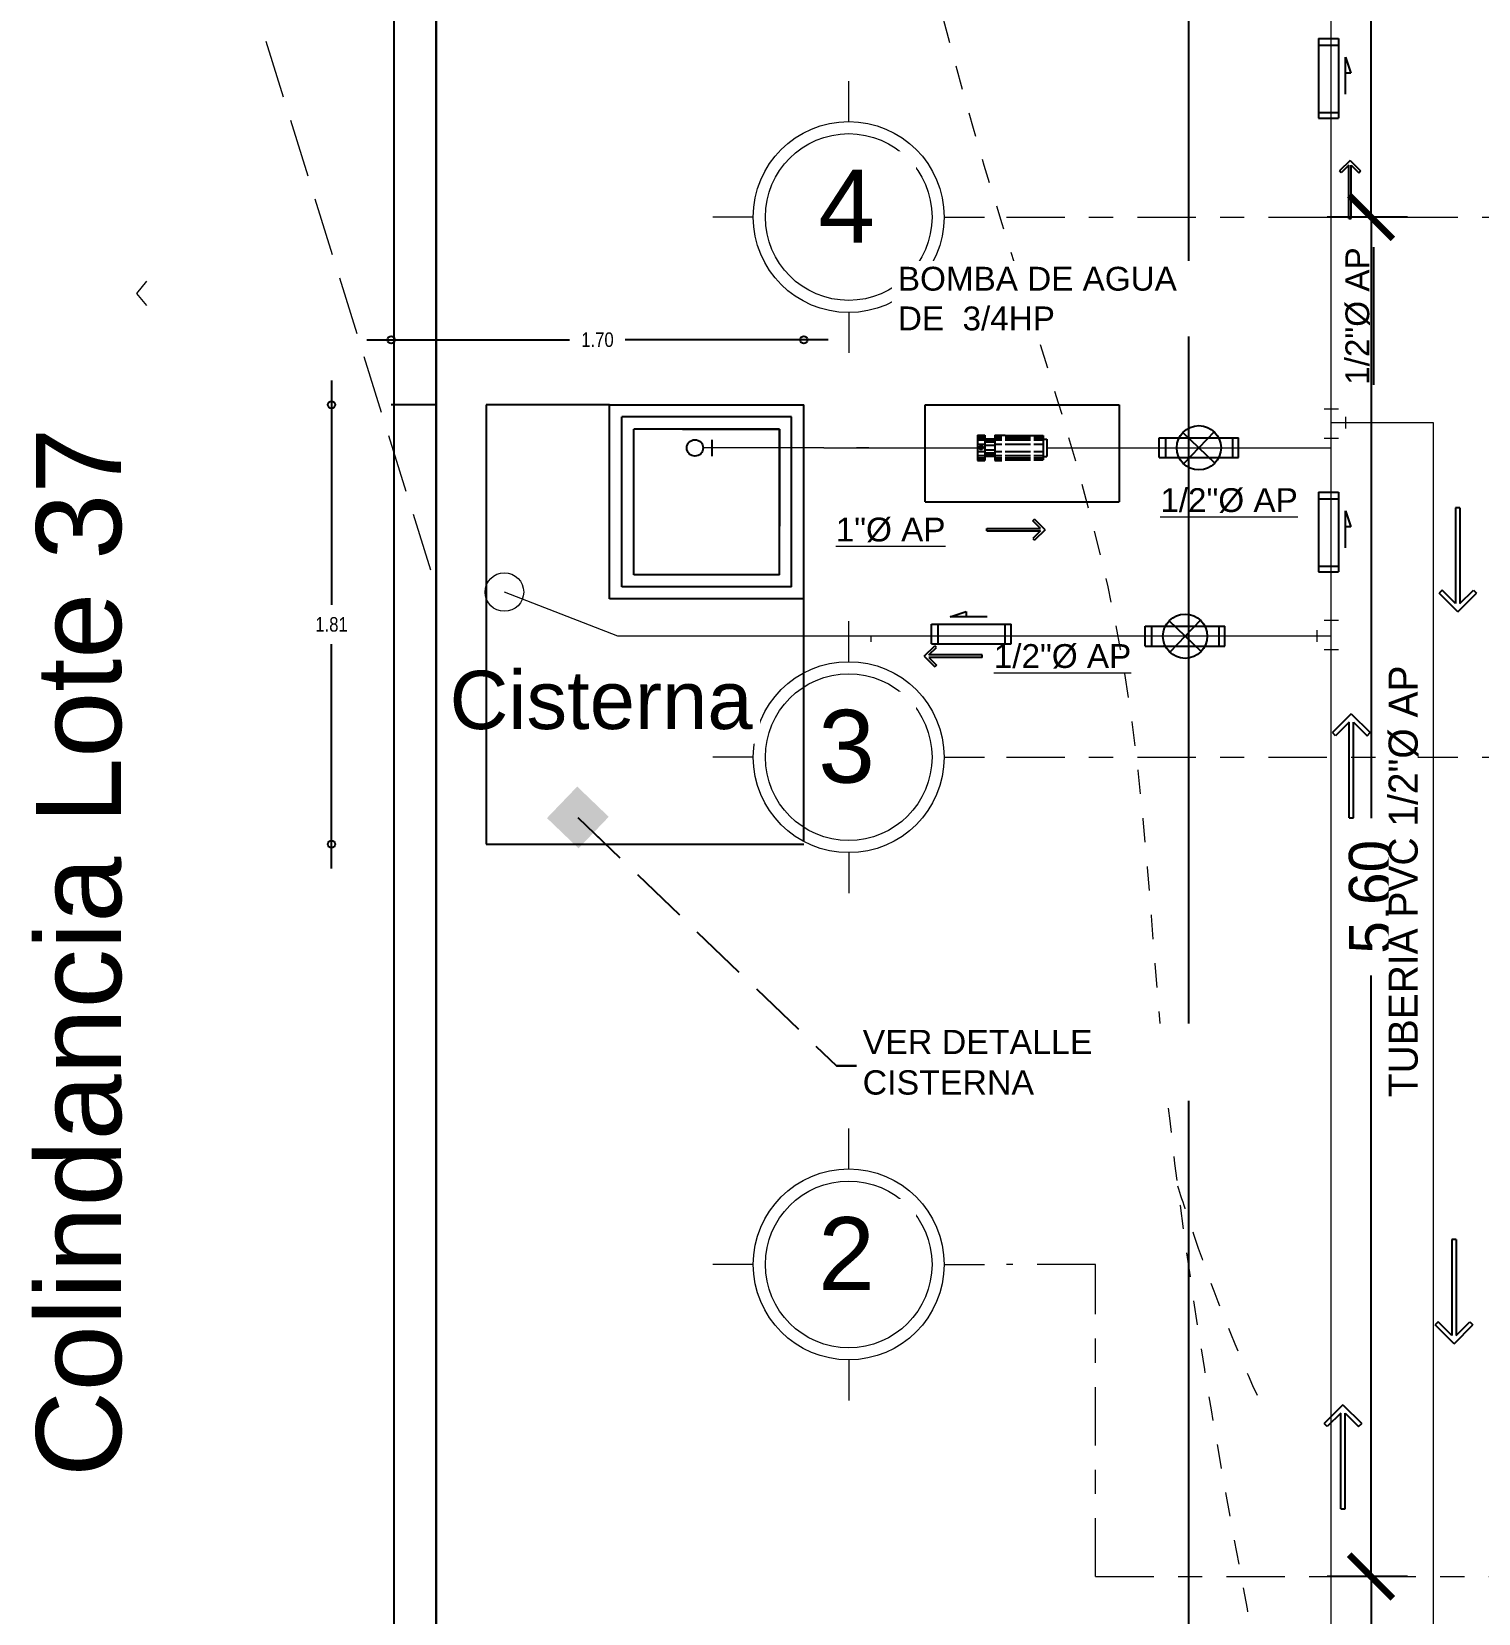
# Model space of a CAD drawing. Header units: millimetres. Extents: x -9559 to 23034, y -7226 to 22400.
# Drawn here: x 243.05 to 249.01, y 41.89 to 48.41 of the extents above; entities that cross this region are included whole.
import ezdxf

# ---------------------------------------------------------------- set-up
doc = ezdxf.new("R2010")
doc.units = ezdxf.units.MM
doc.header["$LTSCALE"] = 0.02
for name, pattern in [('ACAD_ISO02W100', [15, 12, -3]), ('ACAD_ISO10W100', [18, 12, -3, 0, -3]), ('DASHED2', [0.375, 0.25, -0.125])]:
    doc.linetypes.add(name, pattern=pattern)
for name, color, linetype, lineweight in [('A-ANNO-DIMS', 251, 'Continuous', 9), ('A_DIM-1', 251, 'Continuous', 18), ('ES-LISTONES', 250, 'Continuous', 13), ('G-ANNO-TEXT', 250, 'Continuous', 9), ('I-FURN', 9, 'Continuous', 9), ('IH-AGUA FRIA', 140, 'Continuous', 5), ('IH-LLAVES O VALVULAS', 190, 'Continuous', 25), ('S-GRID', 253, 'ACAD_ISO10W100', 5), ('S-GRID-IDEN', 253, 'Continuous', 9), ('TEXTOS', 22, 'Continuous', 30)]:
    doc.layers.add(name, color=color, linetype=linetype, lineweight=lineweight)
doc.layers.add('IH-A.NEGRAS', color=22, linetype='Continuous')
doc.layers.add('IH-PLANO BASE', color=250, linetype='DASHED2', lineweight=5, transparency=0.55)
doc.layers.add('TT-CURVAS DN', color=128, linetype='ACAD_ISO02W100', lineweight=9, transparency=0.2)
doc.styles.add('Arial_3', font='arial.ttf', dxfattribs={"height": 0.18})
doc.styles.add('Arial_4', font='arial.ttf', dxfattribs={"height": 0.105})
doc.styles.add('Arial_5', font='arial.ttf', dxfattribs={"height": 0.003})
doc.styles.add('CENTURY', font='GOTHIC.TTF', dxfattribs={"height": 0.12})
doc.styles.add('CUADROS', font='arial.ttf')
doc.styles.get("Standard").update_dxf_attribs({"font": 'GOTHIC.TTF'})
doc.styles.add('sw2', font='swissc.ttf')
doc.dimstyles.new('cotas', dxfattribs={"dimtxt": 0.06, "dimasz": 0.06, "dimexe": 0.22, "dimexo": 0.5, "dimgap": 0.05, "dimtad": 0, "dimtih": 1, "dimtoh": 1, "dimzin": 0, "dimdsep": 46, "dimtxsty": 'sw2', "dimblk": 'SMALL', "dimcen": 0.09, "dimdle": 0.1, "dimse1": 1, "dimse2": 1, "dimclrd": 256, "dimclre": 256, "dimclrt": 252, "dimadec": 4, "dimazin": 1, "dimtfac": 1, "dimtofl": 0, "dimtmove": 1, "dimatfit": 2, "dimldrblk": 'ORIGIN', "dimfxl": 0.22, "dimtolj": 1, "dimtzin": 0, "dimlwd": 25, "dimlwe": -1, "dimarcsym": 0})
doc.dimstyles.get("Standard").update_dxf_attribs({"dimtxt": 0.18, "dimasz": 0.18, "dimexe": 0.18, "dimexo": 0.0625, "dimgap": 0.09, "dimtad": 0, "dimzin": 3, "dimdsep": 46, "dimtxsty": 'Standard', "dimblk": 'ARCHTICK', "dimcen": 0.09, "dimadec": 0, "dimazin": 0, "dimtfac": 1, "dimtofl": 0, "dimtmove": 0, "dimatfit": 3, "dimldrblk": 'ARCHTICK', "dimfxl": 1, "dimtolj": 1, "dimtzin": 0, "dimarcsym": 0})
pattern_1 = [(0, (4.440892098500626e-16, 1.110223024625157e-16), (0, 6.985000000000003), [5.080000000000002, -1.905]), (90, (4.440892098500626e-16, 1.110223024625157e-16), (-6.985000000000003, 4.277078946022133e-16), [5.080000000000002, -1.905])]

# ---------------------------------------------------------------- blocks, each defined once
blk = doc.blocks.new('Rejilla - Extremo inicial de rejilla - Círculo-11506-Nivel 1')
h = blk.add_hatch()
h.set_pattern_fill('ANGLE', color=256)
h.set_pattern_definition(pattern_1)
h.paths.add_polyline_path([(4.440892098500626e-16, 0.003933347039519308), (4.440892098500626e-16, 0.004519967864130559, 0.414213562373095), (-0.004519967864129892, 1.110223024625157e-16), (-0.003933347039518864, 1.110223024625157e-16, -0.4142135623730951)])
h.paths.add_polyline_path([(4.440892098500626e-16, -0.003933347039519031), (4.440892098500626e-16, -0.004519967864130447, 0.4142135623730951), (0.004519967864130781, 1.110223024625157e-16), (0.003933347039519308, 1.110223024625157e-16, -0.4142135623730951)])
at = {"layer": 'A_DIM-1', "true_color": 0x000000, "transparency": 33554661}
h = blk.add_hatch(dxfattribs=at)
h.set_pattern_fill('ANGLE', color=18)
h.set_pattern_definition(pattern_1)
h.paths.add_polyline_path([(4.440892098500626e-16, 0.004519967864130559), (4.440892098500626e-16, 0.003933347039519308, -0.4142135623730951), (0.003933347039519308, 1.110223024625157e-16), (0.004519967864130781, 1.110223024625157e-16, 0.414213562373095)])
h.paths.add_polyline_path([(-0.003933347039518864, 1.110223024625157e-16), (-0.004519967864129892, 1.110223024625157e-16, 0.414213562373095), (4.440892098500626e-16, -0.004519967864130447), (4.440892098500626e-16, -0.003933347039519031, -0.4142135623730951)])
at = {"layer": 'S-GRID'}
h = blk.add_hatch(dxfattribs=at)
h.set_pattern_fill('ANGLE', color=256)
h.set_pattern_definition(pattern_1)
h.paths.add_polyline_path([(4.440892098500626e-16, 0.003933347039519308), (4.440892098500626e-16, 0.004519967864130559, 0.414213562373095), (-0.004519967864129892, 1.110223024625157e-16), (-0.003933347039518864, 1.110223024625157e-16, -0.4142135623730951)])
h.paths.add_polyline_path([(4.440892098500626e-16, -0.003933347039519031), (4.440892098500626e-16, -0.004519967864130447, 0.4142135623730951), (0.004519967864130781, 1.110223024625157e-16), (0.003933347039519308, 1.110223024625157e-16, -0.4142135623730951)])
at = {"layer": 'S-GRID', "linetype": 'Continuous'}
h = blk.add_hatch(dxfattribs=at)
h.set_pattern_fill('AR-B88', color=256, scale=0.1)
h.set_pattern_definition([(0, (4.440892098500626e-16, 1.110223024625157e-16), (0, 20.32000000000001), []), (90, (4.440892098500626e-16, 1.110223024625157e-16), (-10.16, 20.32000000000001), [20.32000000000001, -20.32000000000001])])
h.paths.add_polyline_path([(4.440892098500626e-16, 0.004519967864130559), (4.440892098500626e-16, 0.003933347039519308, -0.4142135623730951), (0.003933347039519308, 1.110223024625157e-16), (0.004519967864130781, 1.110223024625157e-16, 0.414213562373095)])
h.paths.add_polyline_path([(-0.003933347039518864, 1.110223024625157e-16), (-0.004519967864129892, 1.110223024625157e-16, 0.414213562373095), (4.440892098500626e-16, -0.004519967864130447), (4.440892098500626e-16, -0.003933347039519031, -0.4142135623730951)])
at = {"layer": 'S-GRID-IDEN', "linetype": 'Continuous'}
for p, q in [((4.440892098500626e-16, 0.003933347039519308), (4.440892098500626e-16, 0.005599919642168438)), ((-0.003933347039518864, 1.110223024625157e-16), (-0.005599919642168327, 1.110223024625157e-16)), ((0.003933347039519308, 1.110223024625157e-16), (0.005599919642168771, 1.110223024625157e-16)), ((4.440892098500626e-16, -0.003933347039519031), (4.440892098500626e-16, -0.005599919642168272))]:
    blk.add_line(p, q, dxfattribs=at)
for radius in [0.003933347039519153, 0.003434043439151541]:
    blk.add_circle((4.440892098500626e-16, 1.110223024625157e-16), radius, dxfattribs=at)
blk = doc.blocks.new('_ArchTick')
at = {"color": 0, "linetype": 'ByBlock', "const_width": 0.15}
blk.add_lwpolyline([(-0.5, -0.5), (0.5, 0.5)], dxfattribs=at)
blk = doc.blocks.new('*D462')
at = {"layer": 'A-ANNO-DIMS', "color": 0, "lineweight": -2, "transparency": 16777216}
for p, q in [((248.7201217107609, 52.34470432074411), (248.3904896764092, 52.34470432074411)), ((248.5704896764092, 52.34470432074411), (248.5704896764092, 50.32050309708683)), ((248.5704896764092, 47.64470432074428), (248.5704896764092, 49.66890554440158)), ((248.7201217107609, 47.64470432074428), (248.3904896764092, 47.64470432074428))]:
    blk.add_line(p, q, dxfattribs=at)
at = {"layer": 'A-ANNO-DIMS', "color": 0, "lineweight": -2, "transparency": 16777216, "xscale": 0.18, "yscale": 0.18, "zscale": 0.18}
for p, rotation in [((248.5704896764092, 52.34470432074411), 90), ((248.5704896764092, 47.64470432074428), 270)]:
    blk.add_blockref('_ArchTick', p, dxfattribs=dict(at, rotation=rotation))
at = {"layer": 'A-ANNO-DIMS', "color": 0, "transparency": 16777216, "insert": (248.5704896764092, 49.99470432074412), "char_height": 0.18, "width": 0.6074467504359189, "attachment_point": 5, "rotation": 90}
blk.add_mtext('\\A1;4.70', dxfattribs=at)
blk = doc.blocks.new('*D463')
at = {"layer": 'A-ANNO-DIMS', "color": 0, "lineweight": -2, "transparency": 16777216}
for p, q in [((248.7201217107609, 47.64470432074428), (248.3904896764092, 47.64470432074428)), ((248.5704896764092, 47.64470432074428), (248.5704896764092, 45.16860642815414)), ((248.5704896764092, 42.04470432074415), (248.5704896764092, 44.52080221333429)), ((248.7201217107609, 42.04470432074415), (248.3904896764092, 42.04470432074415))]:
    blk.add_line(p, q, dxfattribs=at)
at = {"layer": 'A-ANNO-DIMS', "color": 0, "lineweight": -2, "transparency": 16777216, "xscale": 0.18, "yscale": 0.18, "zscale": 0.18}
for p, rotation in [((248.5704896764092, 47.64470432074428), 90), ((248.5704896764092, 42.04470432074415), 270)]:
    blk.add_blockref('_ArchTick', p, dxfattribs=dict(at, rotation=rotation))
at = {"layer": 'A-ANNO-DIMS', "color": 0, "transparency": 16777216, "insert": (248.5704896764092, 44.84470432074414), "char_height": 0.18, "width": 0.6074467504359189, "attachment_point": 5, "rotation": 90}
blk.add_mtext('\\A1;5.60', dxfattribs=at)
blk = doc.blocks.new('*D464')
at = {"layer": 'A-ANNO-DIMS', "color": 0, "lineweight": -2, "transparency": 16777216}
for p, q in [((248.7201217107609, 42.04470432074415), (248.3904896764092, 42.04470432074415)), ((248.5704896764092, 42.04470432074415), (248.5704896764092, 41.84258501415006)), ((248.5704896764092, 41.01970432074428), (248.5704896764092, 41.22182362733837)), ((248.7201217107609, 41.01970432074428), (248.3904896764092, 41.01970432074428))]:
    blk.add_line(p, q, dxfattribs=at)
at = {"layer": 'A-ANNO-DIMS', "color": 0, "lineweight": -2, "transparency": 16777216, "xscale": 0.18, "yscale": 0.18, "zscale": 0.18}
for p, rotation in [((248.5704896764092, 42.04470432074415), 90), ((248.5704896764092, 41.01970432074428), 270)]:
    blk.add_blockref('_ArchTick', p, dxfattribs=dict(at, rotation=rotation))
at = {"layer": 'A-ANNO-DIMS', "color": 0, "transparency": 16777216, "insert": (248.5704896764092, 41.53220432074414), "char_height": 0.18, "width": 0.6074467504359189, "attachment_point": 5, "rotation": 90}
blk.add_mtext('\\A1;1.03', dxfattribs=at)
blk = doc.blocks.new('*D468')
at = {"layer": 'A-ANNO-DIMS', "color": 0, "lineweight": -2, "transparency": 16777216}
for p, q in [((247.9701217107609, 57.7697043207443), (247.6404896764092, 57.7697043207443)), ((247.8204896764092, 57.7697043207443), (247.8204896764092, 49.77385455867768)), ((247.8204896764092, 41.01970432074428), (247.8204896764092, 49.01555408281092)), ((247.9701217107609, 41.01970432074428), (247.6404896764092, 41.01970432074428))]:
    blk.add_line(p, q, dxfattribs=at)
at = {"layer": 'A-ANNO-DIMS', "color": 0, "lineweight": -2, "transparency": 16777216, "xscale": 0.18, "yscale": 0.18, "zscale": 0.18}
for p, rotation in [((247.8204896764092, 57.7697043207443), 90), ((247.8204896764092, 41.01970432074428), 270)]:
    blk.add_blockref('_ArchTick', p, dxfattribs=dict(at, rotation=rotation))
at = {"layer": 'A-ANNO-DIMS', "color": 0, "transparency": 16777216, "insert": (247.8204896764092, 49.39470432074421), "char_height": 0.18, "width": 0.6074467504359189, "attachment_point": 5, "rotation": 90}
blk.add_mtext('\\A1;16.75', dxfattribs=at)
blk = doc.blocks.new('_Small')
at = {"color": 0, "linetype": 'ByBlock', "lineweight": -2}
blk.add_circle((0, 0), 0.25, dxfattribs=at)
blk = doc.blocks.new('*D510')
at = {"layer": 'IH-LLAVES O VALVULAS', "lineweight": 25, "transparency": 16777216}
for p, q in [((244.2875729307291, 46.971447939607), (244.2875729307291, 46.04723707666186)), ((244.2875729307291, 44.96142881111931), (244.2875729307291, 45.88563967406445))]:
    blk.add_line(p, q, dxfattribs=at)
at = {"layer": 'IH-LLAVES O VALVULAS', "lineweight": 25, "transparency": 16777216, "xscale": 0.06, "yscale": 0.06, "zscale": 0.06}
for p, rotation in [((244.2875729307291, 46.87144793960699), 90), ((244.2875729307291, 45.06142881111931), 270)]:
    blk.add_blockref('_Small', p, dxfattribs=dict(at, rotation=rotation))
at = {"layer": 'IH-LLAVES O VALVULAS', "color": 252, "transparency": 16777216, "insert": (244.2875729307291, 45.96643837536308), "char_height": 0.06, "attachment_point": 5, "style": 'sw2'}
blk.add_mtext('\\A1;1.81', dxfattribs=at)
blk = doc.blocks.new('_Origin')
at = {"layer": 'TEXTOS', "color": 0, "lineweight": -2}
blk.add_line((0, 0), (-1, 0), dxfattribs=at)
blk.add_circle((0, 0), 0.5, dxfattribs=at)
blk = doc.blocks.new('*D511')
at = {"layer": 'IH-LLAVES O VALVULAS', "lineweight": 25, "transparency": 16777216}
for p, q in [((244.4333218498908, 47.13902547944241), (245.2685686031375, 47.13902547944241)), ((246.3333218498908, 47.13902547944241), (245.498075096644, 47.13902547944241))]:
    blk.add_line(p, q, dxfattribs=at)
at = {"layer": 'IH-LLAVES O VALVULAS', "lineweight": 25, "transparency": 16777216, "xscale": 0.06, "yscale": 0.06, "zscale": 0.06, "rotation": 180}
blk.add_blockref('_Small', (244.5333218498908, 47.13902547944241), dxfattribs=at)
at = {"layer": 'IH-LLAVES O VALVULAS', "lineweight": 25, "transparency": 16777216, "xscale": 0.06, "yscale": 0.06, "zscale": 0.06}
blk.add_blockref('_Small', (246.2333218498908, 47.13902547944241), dxfattribs=at)
at = {"layer": 'IH-LLAVES O VALVULAS', "color": 252, "transparency": 16777216, "insert": (245.3833218498908, 47.13902547944241), "char_height": 0.06, "attachment_point": 5, "style": 'sw2'}
blk.add_mtext('\\A1;1.70', dxfattribs=at)
blk = doc.blocks.new('*D582')
at = {"layer": 'I-FURN', "color": 0, "lineweight": -2, "ltscale": 0.2, "transparency": 16777216}
for p, q in [((244.6555833414975, 57.83401689142546), (244.3653325057797, 57.83401689142546)), ((244.5453325057798, 57.83401689142546), (244.5453325057798, 49.40408487239075)), ((244.5453325057798, 40.21401689142537), (244.5453325057798, 48.64394891046009)), ((244.6555833414981, 40.21401689142537), (244.3653325057797, 40.21401689142537))]:
    blk.add_line(p, q, dxfattribs=at)
at = {"layer": 'I-FURN', "color": 0, "lineweight": -2, "ltscale": 0.2, "transparency": 16777216, "xscale": 0.18, "yscale": 0.18, "zscale": 0.18}
for p, rotation in [((244.5453325057798, 57.83401689142546), 90), ((244.5453325057798, 40.21401689142537), 270)]:
    blk.add_blockref('_ArchTick', p, dxfattribs=dict(at, rotation=rotation))
at = {"layer": 'I-FURN', "color": 0, "ltscale": 0.2, "transparency": 16777216, "insert": (244.5453325057797, 49.02401689142533), "char_height": 0.18, "attachment_point": 5, "rotation": 90}
blk.add_mtext('\\A1;17.62', dxfattribs=at)
blk = doc.blocks.new('*D583')
at = {"layer": 'I-FURN', "color": 0, "lineweight": -2, "ltscale": 0.2, "transparency": 16777216}
for p, q in [((261.7202413190097, 57.83354033897702), (260.1503399272639, 40.78161644149934)), ((244.780583341498, 40.21401689142537), (259.5280833414984, 40.2140168914254))]:
    blk.add_line(p, q, dxfattribs=at)
for start, end in [(84.73983874230555, 111.3548677973432), (153.3849709449626, 180.0000000000001)]:
    blk.add_arc((260.0980833414984, 40.21401689142539), 0.7499999999999969, start, end, dxfattribs=at)
at = {"layer": 'I-FURN', "color": 0, "lineweight": -2, "ltscale": 0.2, "transparency": 16777216, "xscale": 0.18, "yscale": 0.18, "zscale": 0.18}
for p, rotation in [((260.1668420069793, 40.96085840468059), 354.7398387423056), ((259.3480833414984, 40.2140168914254), 270.0000000000001)]:
    blk.add_blockref('_ArchTick', p, dxfattribs=dict(at, rotation=rotation))
at = {"layer": 'I-FURN', "color": 0, "ltscale": 0.2, "transparency": 16777216, "insert": (259.5926473906158, 40.76812383016134), "char_height": 0.18, "attachment_point": 5, "rotation": 42.36991937115292}
blk.add_mtext('\\A1;95°', dxfattribs=at)
blk = doc.blocks.new('*D584')
at = {"layer": 'I-FURN', "color": 0, "lineweight": -2, "ltscale": 0.2, "transparency": 16777216}
for p, q in [((244.7805829294351, 57.83424384433113), (261.1559749658086, 57.89370732124829)), ((260.275243543552, 40.27630610883284), (261.6791976139882, 57.32769946899299))]:
    blk.add_line(p, q, dxfattribs=at)
for start, end in [(180.208055555556, 201.5802144633137), (243.9209177681439, 265.2930766759017)]:
    blk.add_arc((261.7259712077998, 57.89577713174829), 0.7499999999996272, start, end, dxfattribs=at)
at = {"layer": 'I-FURN', "color": 0, "lineweight": -2, "ltscale": 0.2, "transparency": 16777216, "xscale": 0.18, "yscale": 0.18, "zscale": 0.18}
for p, rotation in [((260.9759761525481, 57.89305369687986), 90.20805555555597), ((261.6644270054162, 57.1483065228596), 355.2930766759017)]:
    blk.add_blockref('_ArchTick', p, dxfattribs=dict(at, rotation=rotation))
at = {"layer": 'I-FURN', "color": 0, "ltscale": 0.2, "transparency": 16777216, "insert": (261.1752343559607, 57.38667113097254), "char_height": 0.18, "attachment_point": 5, "rotation": 312.7505661157288}
blk.add_mtext('\\A1;85°', dxfattribs=at)
blk = doc.blocks.new('*D585')
at = {"layer": 'I-FURN', "color": 0, "lineweight": -2, "ltscale": 0.2, "transparency": 16777216}
for p, q in [((261.6634716198622, 57.89555017884258), (245.2880795834892, 57.83608670192547)), ((244.718083341498, 40.27651689142536), (244.7180833414975, 57.26401689142529))]:
    blk.add_line(p, q, dxfattribs=at)
for start, end in [(336.1190793515831, 0.2080555555559194), (270.0000000000019, 294.0889762039747)]:
    blk.add_arc((244.7180833414975, 57.83401689142545), 0.7500000000001649, start, end, dxfattribs=at)
at = {"layer": 'I-FURN', "color": 0, "lineweight": -2, "ltscale": 0.2, "transparency": 16777216, "xscale": 0.18, "yscale": 0.18, "zscale": 0.18}
for p, rotation in [((245.4680783967497, 57.83674032629385), 90.20805555555592), ((244.7180833414975, 57.08401689142529), 180.0000000000019)]:
    blk.add_blockref('_ArchTick', p, dxfattribs=dict(at, rotation=rotation))
at = {"layer": 'I-FURN', "color": 0, "ltscale": 0.2, "transparency": 16777216, "insert": (245.2493754344894, 57.3046505608712), "char_height": 0.18, "attachment_point": 5, "rotation": 45.10402777777891}
blk.add_mtext('\\A1;90°', dxfattribs=at)
blk = doc.blocks.new('*D586')
at = {"layer": 'I-FURN', "color": 0, "lineweight": -2, "ltscale": 0.2, "transparency": 16777216}
for p, q in [((244.7180833414975, 57.77151689142542), (244.718083341498, 40.78401689142576)), ((260.0355833414985, 40.21401689142542), (245.2880833414984, 40.21401689142537))]:
    blk.add_line(p, q, dxfattribs=at)
for start, end in [(66.01505157379825, 90.00000000000173), (1.97194390250738e-13, 23.98494842620379)]:
    blk.add_arc((244.718083341498, 40.21401689142537), 0.7500000000004018, start, end, dxfattribs=at)
at = {"layer": 'I-FURN', "color": 0, "lineweight": -2, "ltscale": 0.2, "transparency": 16777216, "xscale": 0.18, "yscale": 0.18, "zscale": 0.18}
for p, rotation in [((244.718083341498, 40.96401689142577), 180.0000000000017), ((245.4680833414984, 40.21401689142537), 270.0000000000002)]:
    blk.add_blockref('_ArchTick', p, dxfattribs=dict(at, rotation=rotation))
at = {"layer": 'I-FURN', "color": 0, "ltscale": 0.2, "transparency": 16777216, "insert": (245.2484134273882, 40.74434697731559), "char_height": 0.18, "attachment_point": 5, "rotation": 315.000000000001}
blk.add_mtext('\\A1;90°', dxfattribs=at)

msp = doc.modelspace()

# ---------------------------------------------------------------- hatches: boundary and pattern name
at = {"layer": 'IH-LLAVES O VALVULAS'}
msp.add_hatch(color=256, dxfattribs=at).paths.add_polyline_path([(246.9559104137169, 46.69497465829033, 1), (246.9716063435884, 46.69497465829033, 1)])

# ---------------------------------------------------------------- linework, layer by layer
at = {"layer": 'ES-LISTONES', "color": 0, "linetype": 'ACAD_ISO02W100', "lineweight": 30}
msp.add_line((246.3685210152093, 44.1482007538167), (247.8880005128705, 44.1482007538167), dxfattribs=at)
at = {"layer": 'IH-A.NEGRAS'}
for p, q in [((248.4840525344919, 47.87778270951185), (248.4407414730346, 47.83447164805455)), ((248.4478125408465, 47.82740058024268), (248.4407414730346, 47.83447164805455)), ((248.479052534492, 47.85864057388807), (248.4478125408465, 47.82740058024268)), ((248.4790525344919, 47.6381685790443), (248.4790525344919, 47.85864057388807)), ((248.4840525344919, 47.87778270951185), (248.5273635959492, 47.83447164805455)), ((248.4890525344919, 47.6381685790443), (248.4890525344919, 47.85864057388812)), ((248.4890525344918, 47.85864057388807), (248.5202925281373, 47.82740058024268)), ((248.5202925281373, 47.82740058024268), (248.5273635959492, 47.83447164805455)), ((248.4790525344919, 47.6381685790443), (248.4890525344919, 47.6381685790443)), ((247.1769646431885, 46.39289678611078), (247.1840357110004, 46.39996785392259)), ((247.2082046368339, 46.36165679246528), (247.1769646431885, 46.39289678611078)), ((247.2273467724577, 46.35665679246529), (247.1840357110004, 46.39996785392259)), ((248.919111920386, 46.44673028425359), (248.919111920386, 46.05240534893733)), ((248.9369974089985, 46.44673028425359), (248.919111920386, 46.44673028425359)), ((248.9369974089985, 46.44673028425359), (248.9369974089985, 46.05240534893744)), ((246.9877326419902, 46.36165679246528), (247.208204636834, 46.36165679246528)), ((246.9877326419902, 46.35165679246529), (246.9877326419902, 46.36165679246528)), ((246.9877326419902, 46.35165679246529), (247.2082046368339, 46.35165679246529)), ((247.2082046368339, 46.35165679246541), (247.1769646431885, 46.32041679881991)), ((247.2273467724577, 46.35665679246529), (247.1840357110004, 46.31334573100798)), ((247.1769646431885, 46.32041679881991), (247.1840357110004, 46.31334573100798)), ((248.8632376653258, 46.1082796039974), (248.8505907150431, 46.09563265371469)), ((248.9280546646923, 46.01816870406549), (248.8505907150431, 46.09563265371469)), ((248.9191119203861, 46.05240534893744), (248.8632376653258, 46.1082796039974)), ((248.9280546646923, 46.01816870406549), (249.0055186143414, 46.09563265371469)), ((248.9369974089984, 46.05240534893744), (248.9928716640586, 46.1082796039974)), ((248.9928716640586, 46.1082796039974), (249.0055186143414, 46.09563265371469)), ((246.7293897793665, 45.83562375435008), (246.7727008408238, 45.87893481580738)), ((246.7485319149903, 45.84062375435008), (246.7797719086356, 45.87186374799558)), ((246.7797719086356, 45.87186374799558), (246.7727008408238, 45.87893481580738)), ((246.7293897793665, 45.83562375435008), (246.7727008408238, 45.79231269289278)), ((246.969003909834, 45.84062375435008), (246.7485319149902, 45.84062375435008)), ((246.969003909834, 45.83062375435009), (246.7485319149903, 45.83062375435009)), ((246.7485319149903, 45.8306237543502), (246.7797719086356, 45.7993837607047)), ((246.969003909834, 45.83062375435009), (246.969003909834, 45.84062375435008)), ((246.7797719086356, 45.7993837607047), (246.7727008408238, 45.79231269289278)), ((248.4891878266116, 45.59816764814661), (248.4117238769625, 45.52070369849741)), ((248.4802450823055, 45.56393100327466), (248.4243708272452, 45.5080567482147)), ((248.4802450823054, 45.16960606795851), (248.4802450823054, 45.56393100327466)), ((248.4891878266116, 45.59816764814661), (248.5666517762608, 45.52070369849741)), ((248.4981305709179, 45.16960606795851), (248.4981305709179, 45.56393100327477)), ((248.4981305709178, 45.56393100327466), (248.554004825978, 45.5080567482147)), ((248.4243708272452, 45.5080567482147), (248.4117238769625, 45.52070369849741)), ((248.554004825978, 45.5080567482147), (248.5666517762608, 45.52070369849741)), ((248.4802450823054, 45.16960606795851), (248.4981305709179, 45.16960606795851)), ((248.9035480479352, 43.43234148163344), (248.9035480479352, 43.03801654631718)), ((248.9214335365477, 43.43234148163344), (248.9035480479352, 43.43234148163344)), ((248.9214335365477, 43.43234148163344), (248.9214335365477, 43.03801654631729)), ((248.847673792875, 43.09389080137726), (248.8350268425923, 43.08124385109454)), ((248.9124907922415, 43.00377990144534), (248.8350268425923, 43.08124385109454)), ((248.9035480479353, 43.03801654631729), (248.847673792875, 43.09389080137726)), ((248.9124907922415, 43.00377990144534), (248.9899547418906, 43.08124385109454)), ((248.9214335365476, 43.03801654631729), (248.9773077916078, 43.09389080137726)), ((248.9773077916078, 43.09389080137726), (248.9899547418906, 43.08124385109454)), ((248.4546656764088, 42.75247116209869), (248.3772017267596, 42.67500721244949)), ((248.4546656764088, 42.75247116209869), (248.5321296260579, 42.67500721244949)), ((248.4457229321026, 42.71823451722673), (248.3898486770424, 42.66236026216677)), ((248.4457229321025, 42.32390958191058), (248.4457229321025, 42.71823451722673)), ((248.463608420715, 42.32390958191058), (248.463608420715, 42.71823451722685)), ((248.4636084207149, 42.71823451722673), (248.5194826757752, 42.66236026216677)), ((248.3898486770424, 42.66236026216677), (248.3772017267596, 42.67500721244949)), ((248.5194826757752, 42.66236026216677), (248.5321296260579, 42.67500721244949)), ((248.4457229321025, 42.32390958191058), (248.463608420715, 42.32390958191058))]:
    msp.add_line(p, q, dxfattribs=at)
at = {"layer": 'IH-AGUA FRIA'}
for p, q in [((248.4067579974252, 46.5615219705553), (248.4067579974252, 56.53485968360422)), ((248.4364566359175, 46.85274761481583), (248.3770593589329, 46.85274761481583)), ((248.4067579974252, 46.7985571344725), (248.8259729442065, 46.7985571344725)), ((248.466034439258, 46.77426234016878), (248.466034439258, 46.82196676629781)), ((248.8259729442065, 46.7985571344725), (248.8259729442065, 40.76451106113177)), ((248.4364566359175, 46.73249983356095), (248.3770593589329, 46.73249983356095)), ((246.3156391500128, 46.69369705158488), (245.8187910938895, 46.69369705158488)), ((246.3156391500128, 46.69369705158488), (246.3672153458657, 46.69369705158488)), ((246.3672153458657, 46.69369705158488), (246.9494723400796, 46.69369705158488)), ((246.5019915417187, 46.69369705158488), (246.4504153458658, 46.69369705158488)), ((247.2344821493437, 46.69419972925016), (248.4067579974252, 46.69419972925016)), ((248.4067579974252, 40.05627925436175), (248.4067579974252, 46.5615219705553)), ((245.4665888242337, 45.91807699157147), (244.9998393736899, 46.09991562802924)), ((248.3474815555925, 45.9423717858752), (248.3474815555925, 45.89466735974617)), ((248.3770593589329, 45.98413429248302), (248.4364566359175, 45.98413429248302)), ((248.4067579974252, 45.91807699157147), (245.4665888242337, 45.91807699157147)), ((248.3770593589329, 45.86388651122815), (248.4364566359175, 45.86388651122815))]:
    msp.add_line(p, q, dxfattribs=at)
msp.add_circle((244.9998393736899, 46.09991562802924), 0.0794201918729382, dxfattribs=at)
at = {"layer": 'IH-LLAVES O VALVULAS'}
for p, q in [((248.3545168304894, 48.37992817973128), (248.4359142408633, 48.37992817973128)), ((248.3545168304884, 48.37992817973128), (248.3545168304884, 48.05230988349905)), ((248.3545168304884, 48.352674578159), (248.4359142408633, 48.35267457815809)), ((248.4359142408633, 48.37992817973128), (248.4359142408633, 48.05230988349905)), ((248.4651449167844, 48.15040675891197), (248.4651449167844, 48.30365295753091)), ((248.4651449167844, 48.30365295753091), (248.4868759595177, 48.23730154444212)), ((248.4868759595177, 48.23730154444212), (248.4651449167844, 48.23730154444212)), ((248.3545168304884, 48.07581505334502), (248.4359142408633, 48.07581505334548)), ((248.3545168304884, 48.05230988349859), (248.4359142408633, 48.05230988349859)), ((244.718083341498, 46.87144793960698), (244.5333218498908, 46.87144793960698)), ((244.718083341498, 46.87144793960698), (244.5333218498908, 46.87144793960698)), ((245.4333218498907, 46.87144793960698), (244.9253325057795, 46.87144793960698)), ((245.4333218498907, 46.87144793960698), (244.9253325057795, 46.87144793960698)), ((245.4333218498908, 46.07144793960697), (245.4333218498907, 46.87144793960692)), ((245.4333218498907, 46.87144793960698), (246.2333218498908, 46.87144793960698)), ((246.2333218498908, 46.07144793960697), (246.2333218498908, 46.87144793960692)), ((246.7333218498908, 46.47144793960695), (246.7333218498908, 46.87144793960692)), ((246.7333218498908, 46.87144793960692), (247.5333218498908, 46.87144793960692)), ((247.5333218498908, 46.87144793960692), (247.5333218498908, 46.47144793960695)), ((245.4833218498907, 46.12144793960692), (245.4833218498908, 46.82144793960697)), ((246.1833218498907, 46.82144793960697), (245.4833218498908, 46.82144793960697)), ((246.1833218498908, 46.12144793960692), (246.1833218498907, 46.82144793960697)), ((245.4333218498907, 46.77144793960696), (245.4333218498907, 46.77144793960696)), ((245.5333218498908, 46.17144793960699), (245.5333218498908, 46.77144793960696)), ((246.1333218498908, 46.77144793960696), (245.5333218498908, 46.77144793960696)), ((245.7333218498908, 46.77144793960696), (246.1333218498908, 46.77144793960696)), ((245.8556405511589, 46.65990505158481), (245.8556405511589, 46.72748905158483)), ((246.1333218498908, 46.77144793960696), (246.1333218498908, 46.37144793960698)), ((246.1333218498908, 46.17144793960699), (246.1333218498908, 46.77144793960696)), ((246.9494723400796, 46.74664114241079), (246.9791804616155, 46.74664114241079)), ((246.9494723400796, 46.74664114241079), (246.9494723400796, 46.64175831608964)), ((246.9494723400796, 46.74419972925023), (246.9791804616155, 46.74419972925023)), ((246.9494723400796, 46.7405452863926), (246.9791804616155, 46.7405452863926)), ((246.9494723400796, 46.73506509433616), (246.9791804616155, 46.73506509433616)), ((246.9494723400796, 46.72654035311842), (246.9791804616155, 46.72654035311837)), ((246.9791804616155, 46.74664114241079), (246.9791804616155, 46.64175831608964)), ((247.0199461649292, 46.73027875282423), (246.9791804616155, 46.73027875282418)), ((247.0199461649292, 46.72857469615008), (246.9791804616155, 46.72857469615008)), ((247.0199461649292, 46.72530413859317), (246.9791804616155, 46.72530413859317)), ((247.0199461649292, 46.71692395644482), (246.9791804616155, 46.71692395644482)), ((247.0199461649292, 46.74664114241079), (247.0488662198629, 46.74664114241079)), ((247.0199461649292, 46.74664114241079), (247.0199461649292, 46.64175831608964)), ((247.0199461649292, 46.74419972925023), (247.0488662198629, 46.74419972925023)), ((247.0199461649292, 46.7405452863926), (247.0488662198629, 46.7405452863926)), ((247.0199461649292, 46.73506509433616), (247.0488662198629, 46.73506509433616)), ((247.0199461649292, 46.72654035311837), (247.0488662198629, 46.72654035311837)), ((247.0625765160777, 46.74419972925023), (247.0488662198629, 46.74419972925023)), ((247.0625765160777, 46.74419972925023), (247.2198139076209, 46.74419972925023)), ((247.0625765160777, 46.7405452863926), (247.1676682880212, 46.7405452863926)), ((247.0625765160777, 46.73506509433616), (247.1676682880212, 46.73506509433616)), ((247.0625765160777, 46.72654035311837), (247.1676682880212, 46.72654035311837)), ((247.1813785842359, 46.7405452863926), (247.2198139076209, 46.7405452863926)), ((247.1813785842359, 46.73506509433616), (247.2198139076209, 46.73506509433616)), ((247.1813785842359, 46.72654035311837), (247.2198139076209, 46.72654035311837)), ((247.2198139076209, 46.74419972925023), (247.2198139076209, 46.6441997292502)), ((247.2198139076209, 46.73027875282418), (247.2344821493437, 46.73027875282418)), ((247.2344821493437, 46.73027875282418), (247.2344821493437, 46.6581207056762)), ((247.6974835473069, 46.65350102406364), (247.6974835473069, 46.73489843443758)), ((247.6974835473069, 46.73489843443758), (248.0251018435396, 46.73489843443758)), ((247.7247371488797, 46.65350102406273), (247.7247371488806, 46.73489843443758)), ((247.9273614741354, 46.63126476981915), (247.7952239167111, 46.75713468868116)), ((247.9242276548538, 46.76026850796234), (247.7983577359923, 46.62813095053798)), ((248.0015966736932, 46.65350102406273), (248.0015966736932, 46.73489843443758)), ((248.0251018435396, 46.65350102406273), (248.0251018435396, 46.73489843443758)), ((246.9494723400796, 46.70949086622511), (246.9791804616155, 46.70949086622511)), ((246.9494723400796, 46.67890859227532), (246.9791804616155, 46.67890859227526)), ((246.9494723400796, 46.66185910538195), (246.9791804616155, 46.66185910538195)), ((246.9494723400796, 46.65333436416427), (246.9791804616155, 46.65333436416427)), ((247.0199461649292, 46.70384171730154), (246.9791804616155, 46.70384171730154)), ((247.0199461649292, 46.68455774119877), (246.9791804616155, 46.68455774119877)), ((247.0199461649292, 46.67147550205561), (246.9791804616155, 46.67147550205561)), ((247.0199461649292, 46.66309531990726), (246.9791804616155, 46.66309531990726)), ((247.0199461649292, 46.65982476235035), (246.9791804616155, 46.65982476235035)), ((247.0199461649292, 46.6581207056762), (246.9791804616155, 46.6581207056762)), ((247.0199461649292, 46.70949086622511), (247.0488662198629, 46.70949086622511)), ((247.0199461649292, 46.67890859227526), (247.0488662198629, 46.67890859227526)), ((247.0199461649292, 46.66185910538206), (247.0488662198629, 46.66185910538206)), ((247.0199461649292, 46.65333436416427), (247.0488662198629, 46.65333436416427)), ((247.0625765160777, 46.70949086622511), (247.1676682880212, 46.70949086622511)), ((247.0625765160777, 46.67890859227526), (247.1676682880212, 46.67890859227526)), ((247.0625765160777, 46.66185910538206), (247.1676682880212, 46.66185910538206)), ((247.0625765160777, 46.65333436416427), (247.1676682880212, 46.65333436416427)), ((247.1813785842359, 46.70949086622511), (247.2198139076209, 46.70949086622511)), ((247.1813785842359, 46.67890859227526), (247.2198139076209, 46.67890859227526)), ((247.1813785842359, 46.66185910538206), (247.2198139076209, 46.66185910538195)), ((247.1813785842359, 46.65333436416427), (247.2198139076209, 46.65333436416427)), ((247.2198139076209, 46.6581207056762), (247.2344821493437, 46.6581207056762)), ((247.6974835473069, 46.65350102406273), (248.0251018435396, 46.65350102406273)), ((246.9494723400796, 46.64785417210783), (246.9791804616155, 46.64785417210783)), ((246.9494723400796, 46.6441997292502), (246.9791804616155, 46.6441997292502)), ((246.9494723400796, 46.64175831608964), (246.9791804616155, 46.64175831608964)), ((247.0199461649292, 46.64785417210783), (247.0488662198629, 46.64785417210783)), ((247.0199461649292, 46.6441997292502), (247.0488662198629, 46.6441997292502)), ((247.0199461649292, 46.64175831608964), (247.0488662198629, 46.64175831608964)), ((247.0625765160777, 46.64785417210783), (247.1676682880212, 46.64785417210783)), ((247.0625765160777, 46.6441997292502), (247.1676682880212, 46.6441997292502)), ((247.1813785842359, 46.64785417210783), (247.2198139076209, 46.64785417210783)), ((247.1813785842359, 46.6441997292502), (247.2198139076209, 46.6441997292502)), ((246.7333218498908, 46.47144793960695), (247.5333218498908, 46.47144793960695)), ((248.3545168304894, 46.51120348451707), (248.4359142408633, 46.51120348451707)), ((248.3545168304884, 46.51120348451707), (248.3545168304884, 46.18358518828484)), ((248.3545168304884, 46.48394988294478), (248.4359142408633, 46.48394988294388)), ((248.4359142408633, 46.51120348451707), (248.4359142408633, 46.18358518828484)), ((248.4651449167844, 46.28168206369776), (248.4651449167844, 46.4349282623167)), ((248.4651449167844, 46.4349282623167), (248.4868759595177, 46.36857684922791)), ((248.4868759595177, 46.36857684922791), (248.4651449167844, 46.36857684922791)), ((248.3545168304884, 46.20709035813081), (248.4359142408633, 46.20709035813127)), ((246.1333218498908, 46.17144793960699), (245.5333218498908, 46.17144793960699)), ((248.3545168304884, 46.18358518828438), (248.4359142408633, 46.18358518828438)), ((246.2333218498908, 46.07144793960697), (245.4333218498908, 46.07144793960697)), ((246.1833218498908, 46.12144793960692), (245.4833218498907, 46.12144793960692)), ((246.8358757000455, 45.99740977941116), (246.9022271131343, 46.01914082214449)), ((246.9022271131343, 46.01914082214449), (246.9022271131343, 45.99740977941116)), ((246.7596004778452, 45.88678169311612), (246.7596004778452, 45.96817910349006)), ((246.7596004778452, 45.96817910349006), (247.0872187740774, 45.96817910349006)), ((246.7868540794175, 45.88678169311521), (246.7868540794184, 45.96817910349006)), ((246.9891218986645, 45.99740977941116), (246.8358757000455, 45.99740977941116)), ((247.0637136042314, 45.88678169311521), (247.063713604231, 45.96817910349006)), ((247.0872187740779, 45.88678169311521), (247.0872187740779, 45.96817910349006)), ((247.6405071213889, 45.8773782863849), (247.6405071213889, 45.95877569675883)), ((247.6405071213889, 45.95877569675883), (247.9681254176216, 45.95877569675883)), ((247.6677607229616, 45.87737828638399), (247.6677607229625, 45.95877569675883)), ((247.8703850482174, 45.85514203214041), (247.738247490793, 45.98101195100242)), ((247.8672512289358, 45.98414577028359), (247.7413813100742, 45.85200821285923)), ((247.9446202477751, 45.87737828638399), (247.9446202477751, 45.95877569675883)), ((247.9681254176216, 45.87737828638399), (247.9681254176216, 45.95877569675883)), ((246.7596004778452, 45.88678169311521), (247.0872187740774, 45.88678169311521)), ((247.6405071213889, 45.87737828638399), (247.9681254176216, 45.87737828638399)), ((244.9253325057796, 45.0614288111193), (246.2333218498908, 45.0614288111193))]:
    msp.add_line(p, q, dxfattribs=at)
for centre, radius in [((247.8612926954233, 46.69419972925016), 0.0912463294553163), ((245.7849990938895, 46.69369705158488), 0.03379200000001729), ((246.9637583786526, 46.69497465829033), 0.00784796493576323), ((247.8043162695052, 45.91807699157141), 0.0912463294553163)]:
    msp.add_circle(centre, radius, dxfattribs=at)
at = {"layer": 'IH-PLANO BASE'}
for p, q in [((243.4848257161119, 47.33026296723023), (243.5262169657912, 47.38026296723041)), ((243.5262169657912, 47.28026296723027), (243.4848257161119, 47.33026296723023)), ((246.5111996750738, 45.89550639028164), (246.5113168804781, 45.92090639028163))]:
    msp.add_line(p, q, dxfattribs=at)
msp.add_lwpolyline([(248.121535244058, 42.74641049669361, -0.02604804534632434), (247.8435705581509, 43.44189326007398, -0.005268326235231749), (247.772964967775, 43.65452752261353, -0.005268326235231749)], format="xyb", dxfattribs=at)
at = {"layer": 'S-GRID'}
for p, q in [((247.0683403709712, 47.64470432074427), (255.1946438322115, 47.64470432074415)), ((247.0683403709712, 45.41970432074413), (249.1946438322115, 45.41970432074413)), ((247.4353680926451, 43.33017231541317), (247.0683403709712, 43.33017231541317)), ((247.4353680926451, 42.04470432074413), (247.4353680926451, 43.33017231541317)), ((247.4353680926451, 42.04470432074413), (255.1946438322115, 42.04470432074413))]:
    msp.add_line(p, q, dxfattribs=at)

# ---------------------------------------------------------------- block references
at = {"layer": 'S-GRID-IDEN', "color": 251, "true_color": 0x636466, "xscale": 99.99999999999993, "yscale": 99.99999999999993, "zscale": 99.99999999999993}
for p, rotation in [((246.4183403709712, 47.64470432074427), 269.9999999999994), ((246.4183403709712, 45.41970432074413), 269.9999999999994), ((246.4183403709712, 43.33017231541317), 269.9999999999995)]:
    msp.add_blockref('Rejilla - Extremo inicial de rejilla - Círculo-11506-Nivel 1', p, dxfattribs=dict(at, rotation=rotation))

# ---------------------------------------------------------------- texts
at = {"layer": 'G-ANNO-TEXT', "style": 'Arial_4'}
for s, p in [('%%U1/2"Ø AP', (247.7022887862394, 46.42957541650878)), ('%%U1"Ø AP', (246.365047108161, 46.30834551210057)), ('%%U1/2"Ø AP', (247.0162324518469, 45.78731247398537))]:
    msp.add_text(s, height=0.09807253545718031, dxfattribs=at).set_placement(p)
at = {"layer": 'I-FURN', "style": 'CUADROS'}
msp.add_text('Colindancia Lote 37', height=0.35, rotation=90, dxfattribs=at).set_placement((243.4205405044515, 42.45487337255156))
at = {"layer": 'IH-A.NEGRAS', "style": 'Arial_4'}
msp.add_text('%%U1/2"Ø AP', height=0.09807253545718031, rotation=90, dxfattribs=at).set_placement((248.5631405880362, 46.95347850191195))

# ---------------------------------------------------------------- dimensions: what is measured, and where the dimension line sits
at = {"layer": 'A-ANNO-DIMS'}
for base, p1, p2, picture, middle in [((247.8204896764092, 41.01970432074428), (248.0326217107608, 57.76970432074427), (248.0326217107608, 41.01970432074427), '*D468', (247.8204896764092, 49.39470432074421)), ((248.5704896764092, 47.64470432074428), (248.7826217107608, 52.34470432074409), (248.7826217107608, 47.64470432074427), '*D462', (248.5704896764092, 49.99470432074412)), ((248.5704896764092, 42.04470432074415), (248.7826217107608, 47.64470432074427), (248.7826217107608, 42.04470432074413), '*D463', (248.5704896764092, 44.84470432074414)), ((248.5704896764092, 41.01970432074428), (248.7826217107608, 42.04470432074413), (248.7826217107608, 41.01970432074427), '*D464', (248.5704896764092, 41.53220432074414))]:
    dim = msp.add_linear_dim(base=base, p1=p1, p2=p2, angle=90, dimstyle='Standard', dxfattribs=at)
    dim.commit()
    dim.dimension.update_dxf_attribs({"geometry": picture, "text_midpoint": middle})
at = {"layer": 'IH-LLAVES O VALVULAS'}
dim = msp.add_linear_dim(base=(246.2333218498908, 47.13902547944241), p1=(244.5333218498908, 46.87144793960698), p2=(246.2333218498908, 46.87144793960698), dimstyle='cotas', dxfattribs=at)
dim.commit()
dim.dimension.update_dxf_attribs({"geometry": '*D511', "text_midpoint": (245.3833218498908, 47.13902547944241)})

# ---------------------------------------------------------------- next in the draw order: texts
at = {"layer": 'G-ANNO-TEXT', "insert": (244.7740813444519, 45.77550956304623), "char_height": 0.24, "width": 1.218565, "attachment_point": 1, "style": 'Arial_3', "bg_fill": 3, "box_fill_scale": 1.25, "bg_fill_color": 256, "bg_fill_true_color": 13158600, "bg_fill_transparency": 0}
msp.add_mtext('Cisterna', dxfattribs=at)
at = {"layer": 'IH-LLAVES O VALVULAS', "insert": (248.6428225667196, 44.0190795543482), "char_height": 0.12, "width": 2.431082056429687, "attachment_point": 1, "rotation": 90, "style": 'CENTURY', "bg_fill": 3, "box_fill_scale": 1, "bg_fill_color": 256, "bg_fill_transparency": 0}
msp.add_mtext('TUBERIA PVC 1/2"Ø AP', dxfattribs=at)
at = {"layer": 'S-GRID-IDEN', "char_height": 0.3, "width": 0.3280391682529283, "attachment_point": 1, "style": 'Arial_5', "bg_fill": 3, "box_fill_scale": 1.25, "bg_fill_color": 256, "bg_fill_true_color": 13158600, "bg_fill_transparency": 0}
for s, insert in [('4', (246.2930202777769, 47.83962209341001)), ('3', (246.2930202777769, 45.61462209341011)), ('2', (246.2930202777769, 43.52509008807914))]:
    msp.add_mtext(s, dxfattribs=dict(at, insert=insert))

# ---------------------------------------------------------------- next in the draw order: linework, layer by layer
at = {"layer": 'I-FURN'}
msp.add_line((244.7180833414969, 36.98413539101108), (244.7180833415015, 59.53082109796686), dxfattribs=at)
at = {"layer": 'IH-LLAVES O VALVULAS'}
for p, q in [((244.9253325057796, 46.87144793960698), (244.9253325057796, 45.0614288111193)), ((246.2333218498909, 45.07260154606459), (246.2333218498908, 46.07144793960697))]:
    msp.add_line(p, q, dxfattribs=at)
at = {"layer": 'IH-PLANO BASE'}
msp.add_spline([(246.416520431434, 50.21708883893092, 1.054092618197858), (246.9757988903079, 47.85882822317211), (247.5374883111339, 45.8643926903548), (247.704799598649, 44.27600968958626), (248.121535244058, 41.58653577122158, 1.175611491226589)], degree=3, dxfattribs=at)

# ---------------------------------------------------------------- next in the draw order: dimensions: what is measured, and where the dimension line sits
at = {"layer": 'I-FURN', "ltscale": 0.2}
dim = msp.add_aligned_dim(p1=(244.7180833414974, 57.83401689142543), p2=(244.718083341498, 40.21401689142536), distance=-0.17275083571817618, dimstyle='Standard', dxfattribs=at)
dim.commit()
dim.dimension.update_dxf_attribs({"geometry": '*D582', "text_midpoint": (244.5453325057797, 49.02401689142533)})
at = {"layer": 'IH-LLAVES O VALVULAS'}
dim = msp.add_linear_dim(base=(244.2875729307291, 46.87144793960699), p1=(244.9253325057796, 45.0614288111193), p2=(244.5333218498908, 46.87144793960698), angle=90, dimstyle='cotas', dxfattribs=at)
dim.commit()
dim.dimension.update_dxf_attribs({"geometry": '*D510', "text_midpoint": (244.2875729307291, 45.96643837536308)})

# ---------------------------------------------------------------- next in the draw order: leaders
at = {"layer": 'ES-LISTONES', "color": 0, "linetype": 'ACAD_ISO02W100', "lineweight": 30}
msp.add_leader([(245.3025040016955, 45.17144793960699), (246.3685210152093, 44.1482007538167)], dimstyle='Standard', override={"dimgap": 0.01, "dimldrblk": 'BoxFilled'}, dxfattribs=at)

# ---------------------------------------------------------------- next in the draw order: texts
at = {"layer": 'G-ANNO-TEXT', "attachment_point": 1, "bg_fill": 3, "box_fill_scale": 1.25, "bg_fill_color": 256, "bg_fill_true_color": 13158600, "bg_fill_transparency": 0}
for s, insert, char_height, width, style in [('BOMBA DE AGUA DE  3/4HP', (246.6210594460298, 47.43962209341004), 0.09807253545718031, 1.199591331054978, 'Arial_4'), ('VER DETALLE\\PCISTERNA ', (246.4758808462151, 44.29656587389843), 0.1, 1.557341285409166, 'Arial_3')]:
    msp.add_mtext(s, dxfattribs=dict(at, insert=insert, char_height=char_height, width=width, style=style))

# ---------------------------------------------------------------- next in the draw order: linework, layer by layer
at = {"layer": 'I-FURN'}
msp.add_lwpolyline([(260.0980833414981, 40.2140168914255), (261.7259712078002, 57.8957771317483), (244.7180833414979, 57.83401689142526), (244.7180833414982, 40.21401689142527), (260.0980833414981, 40.2140168914255)], dxfattribs=at)
at = {"layer": 'TT-CURVAS DN', "lineweight": 15, "flags": 128}
msp.add_lwpolyline([(246.7131654723973, 39.2140168914253), (244.7180833414981, 41.16129692576776), (244.718083341498, 46.11948473225725), (243.718083341498, 49.33171824832598)], dxfattribs=at)

# ---------------------------------------------------------------- next in the draw order: dimensions: what is measured, and where the dimension line sits
at = {"layer": 'I-FURN', "ltscale": 0.2}
for base, center, p1, p2, picture, middle in [((261.0672943898265, 57.53710618301658), (261.7259712077998, 57.89577713174828), (260.27011486002, 40.21401689142541), (244.7180833414974, 57.83401689142543), '*D584', (261.1752343559608, 57.38667113097257)), ((245.0938692562521, 57.18495222109415), (244.7180833414974, 57.83401689142543), (261.7259712077998, 57.89577713174828), (244.718083341498, 40.21401689142536), '*D585', (245.2493754344894, 57.30465056087122)), ((259.7635143411472, 40.88525722394722), (260.0980833414985, 40.21401689142541), (244.718083341498, 40.21401689142536), (261.7259712077998, 57.89577713174828), '*D583', (259.5926473906158, 40.76812383016139)), ((245.3676023943367, 40.5890168914256), (244.718083341498, 40.21401689142536), (244.7180833414974, 57.83401689142543), (260.0980833414985, 40.21401689142541), '*D586', (245.2484134273882, 40.74434697731557))]:
    dim = msp.add_angular_dim_3p(base=base, center=center, p1=p1, p2=p2, dimstyle='Standard', dxfattribs=at)
    dim.commit()
    dim.dimension.update_dxf_attribs({"geometry": picture, "text_midpoint": middle})

doc.saveas('drawing.dxf')
